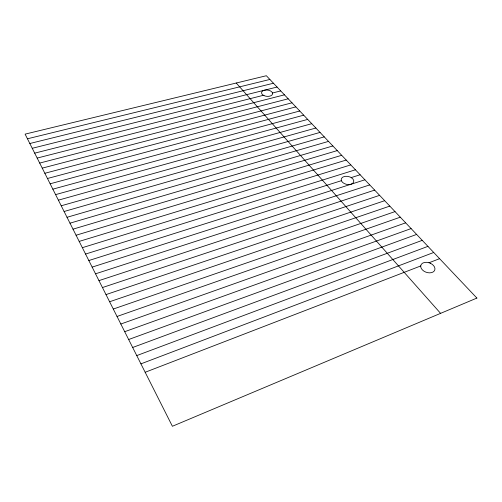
<?xml version="1.0" encoding="UTF-8"?>
<svg xmlns="http://www.w3.org/2000/svg" width="502" height="502" viewBox="0 0 502 502"><rect width="100%" height="100%" fill="white"/><g stroke="black" fill="none" stroke-linecap="round" stroke-linejoin="round"><path stroke-width="0.75" d="M145.166 372.271L420.764 265.941M428.984 262.772L439.595 258.674M140.924 363.856L433.722 252.468M136.757 355.598L427.936 246.356M132.666 347.484L422.238 240.345M128.65 339.521L416.629 234.421M124.709 331.696L411.1 228.586M120.831 324.016L405.66 222.838M117.029 316.467L400.301 217.178M113.289 309.044L395.018 211.599M109.612 301.758L389.816 206.102M106.004 294.592L384.689 200.693M102.452 287.552L379.631 195.353M98.957 280.624L374.655 190.095M95.524 273.816L369.742 184.912M92.148 267.12L364.904 179.798M88.829 260.532L341.416 180.676M351.187 177.589L360.129 174.759M85.56 254.056L355.429 169.795M82.347 247.681L350.785 164.894M79.184 241.406L346.211 160.063M76.072 235.231L341.699 155.294M73.01 229.157L337.25 150.594M69.991 223.177L332.857 145.956M67.023 217.291L328.521 141.382M64.099 211.493L324.248 136.87M61.225 205.782L320.031 132.415M58.389 200.16L315.871 128.023M55.596 194.625L311.761 123.68M52.848 189.166L307.707 119.401M50.137 183.795L303.704 115.171M47.47 178.499L299.75 110.998M44.835 173.284L295.854 106.882M42.243 168.139L292.001 102.816M39.689 163.075L288.198 98.8M37.173 158.08L284.446 94.834M34.688 153.154L263.462 95.286M272.492 93.002L280.737 90.918M32.241 148.297L277.073 87.047M29.825 143.516L273.452 83.232M27.447 138.79L269.881 79.454M236.241 83.018L440.587 313.355M476.9 298.069L172.393 426.273L25.1 134.134L266.349 75.727L476.9 298.069M430.427 263.286L428.633 262.646A7.348 4.957 19.3 0 0 420.758 265.683L420.776 267.02A7.348 4.957 19.3 0 0 427.616 272.655A7.348 4.957 19.3 0 0 434.814 269.869A7.348 4.957 19.3 0 0 430.427 263.286M351.613 177.821L350.245 177.068A6.382 4.047 11.6 0 0 341.197 179.923L341.517 181.015A6.382 4.047 11.6 0 0 351.011 184.247A6.382 4.047 11.6 0 0 351.613 177.821M264.002 95.593L262.91 94.972A5.547 3.15 6 0 1 264.598 90.172A5.547 3.15 6 0 1 272.479 92.914L272.586 93.742A5.547 3.15 6 0 1 269.543 96.183A5.547 3.15 6 0 1 264.002 95.593"/></g></svg>
